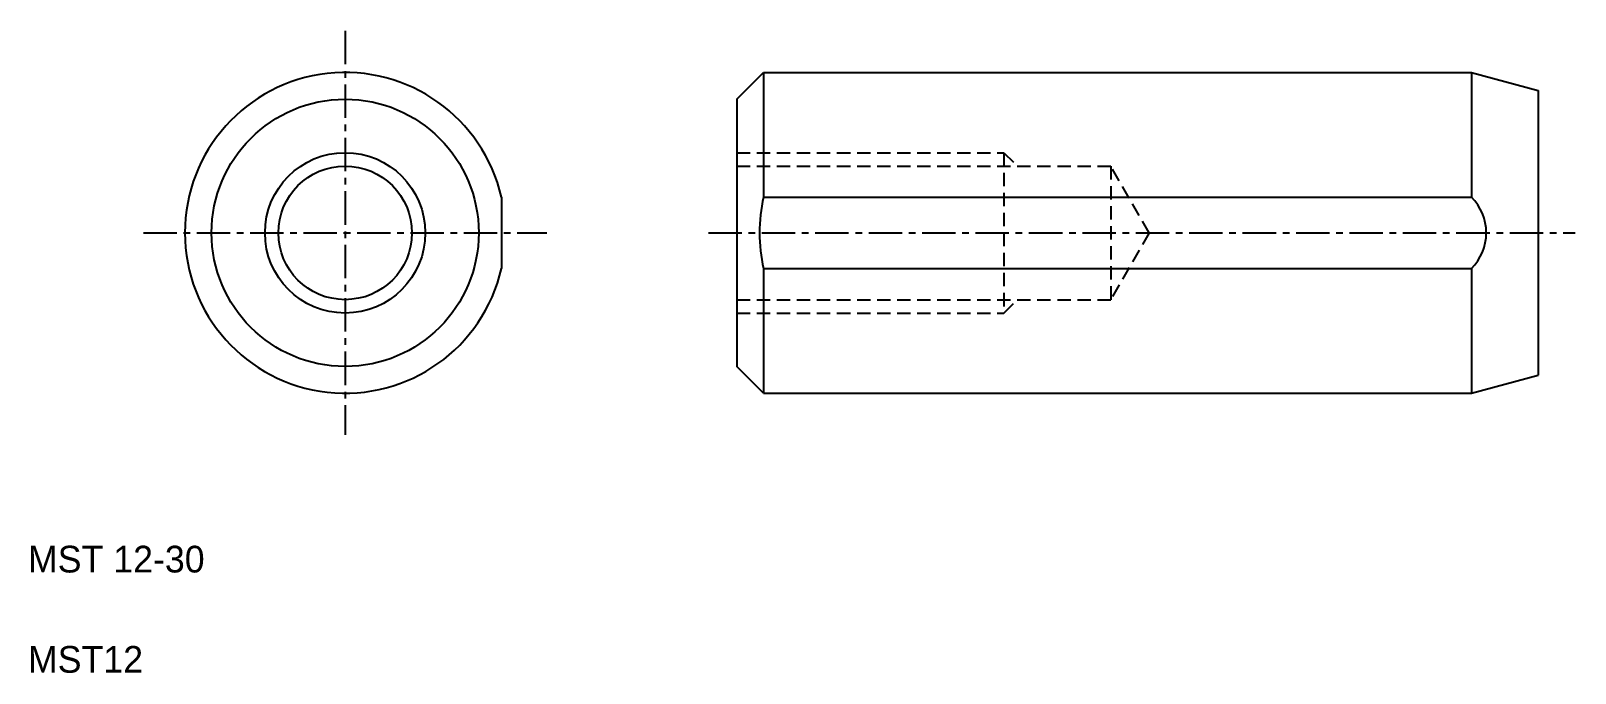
# Model space of a CAD drawing. Extents: x 2.6 to 60.4, y 2.5 to 26.5.
import ezdxf

# ---------------------------------------------------------------- set-up
doc = ezdxf.new("R2010")
doc.units = 0
doc.linetypes.add('CENTER', pattern=[2, 1.25, -0.25, 0.25, -0.25])
doc.linetypes.add('DASHED', pattern=[0.75, 0.5, -0.25])
doc.layers.get('0').update_dxf_attribs({"linetype": 'CONTINUOUS'})
doc.layers.add('CENTER', color=1, linetype='CENTER')

msp = doc.modelspace()

# ---------------------------------------------------------------- linework, layer by layer
at = {"color": 7, "linetype": 'CONTINUOUS'}
for p, q in [((29.04, 23.958), (30.04, 24.958)), ((30.04, 24.958), (56.54, 24.958)), ((30.04, 24.958), (30.04, 20.292)), ((56.54, 24.958), (59.04, 24.289)), ((56.54, 24.958), (56.54, 20.292)), ((57.165, 24.791), (57.165, 24.791)), ((57.79, 24.623), (57.79, 24.623)), ((59.04, 24.289), (59.04, 13.628)), ((29.04, 23.958), (29.04, 13.958)), ((20.226, 20.292), (20.226, 17.625)), ((30.04, 20.292), (56.54, 20.292)), ((30.04, 17.625), (30.04, 12.958)), ((30.04, 17.625), (56.54, 17.625)), ((56.54, 17.625), (56.54, 12.958)), ((30.04, 12.958), (29.04, 13.958)), ((56.54, 12.958), (59.04, 13.628)), ((30.04, 12.958), (56.54, 12.958))]:
    msp.add_line(p, q, dxfattribs=at)
at = {"color": 3, "linetype": 'DASHED'}
for p, q in [((29.04, 21.958), (39.04, 21.958)), ((29.04, 21.458), (43.04, 21.458)), ((39.04, 21.958), (39.04, 15.958)), ((39.04, 21.958), (39.54, 21.458)), ((43.04, 21.458), (43.04, 16.458)), ((44.483, 18.958), (43.04, 21.458)), ((44.483, 18.958), (43.04, 16.458)), ((29.04, 16.458), (43.04, 16.458)), ((39.04, 15.958), (39.54, 16.458)), ((29.04, 15.958), (39.04, 15.958))]:
    msp.add_line(p, q, dxfattribs=at)
at = {"color": 7, "linetype": 'CONTINUOUS'}
for radius in [5, 2.5]:
    msp.add_circle((14.376, 18.958), radius, dxfattribs=at)
at = {"color": 3, "linetype": 'CONTINUOUS'}
msp.add_circle((14.376, 18.958), 3, dxfattribs=at)
at = {"color": 7, "linetype": 'CONTINUOUS'}
for centre, radius, start, end in [((14.376, 18.958), 6, 12.83857, 347.16143), ((35.89, 18.958), 6, 167.16144, 192.83856), ((55.232, 18.958), 1.868, 314.44604, 45.55396)]:
    msp.add_arc(centre, radius, start, end, dxfattribs=at)
at = {"layer": 'CENTER', "color": 1, "linetype": 'CENTER'}
for p, q in [((14.376, 26.514), (14.376, 11.403)), ((6.82, 18.958), (21.932, 18.958)), ((27.977, 18.958), (60.425, 18.958))]:
    msp.add_line(p, q, dxfattribs=at)

# ---------------------------------------------------------------- texts
at = {"color": 7, "linetype": 'CONTINUOUS'}
for s, p in [('MST 12-30', (2.5, 6.25)), ('MST12', (2.5, 2.5))]:
    msp.add_text(s, height=1, dxfattribs=at).set_placement(p)

doc.saveas('drawing.dxf')
